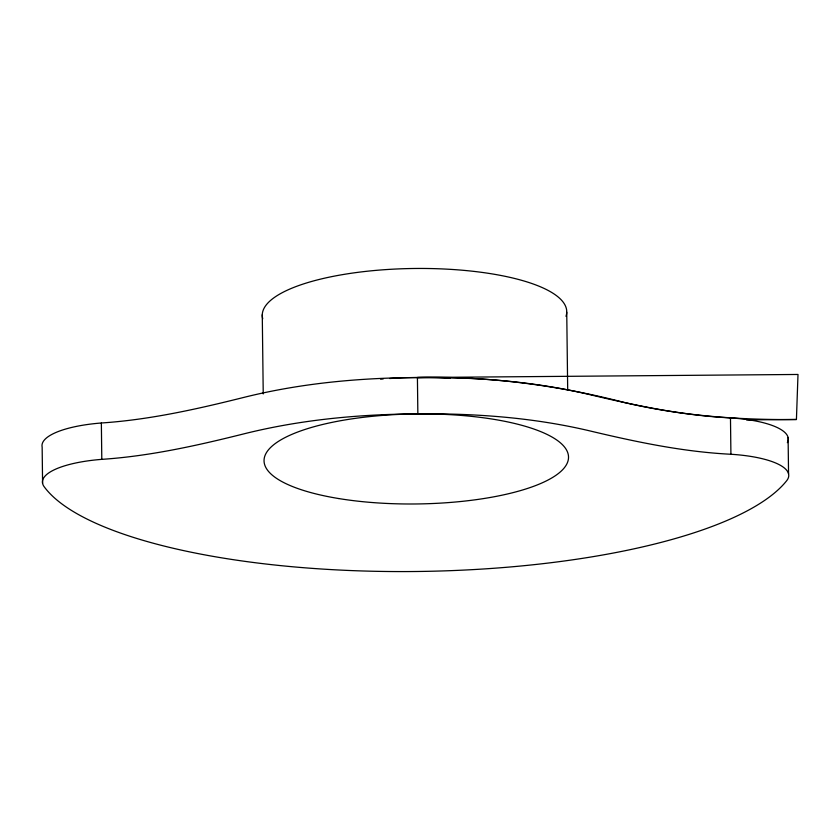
<?xml version="1.0" encoding="UTF-8"?>
<svg xmlns="http://www.w3.org/2000/svg" width="840" height="840" viewBox="0 0 840 840"><rect width="100%" height="100%" fill="white"/><g stroke="black" fill="none" stroke-linecap="round" stroke-linejoin="round"><path stroke-width="1.26" d="M746.55 419.906L796.425 419.496L798 374.462L417.417 377.538C359.583 377.832 301.592 383.166 245.353 397.026C198.009 408.891 150.192 419.738 101.357 422.993A76.125 22.512 -0.7 0 0 42.147 447.027L42.588 483.389M101.798 459.354C150.633 456.089 198.45 445.242 245.795 433.388C302.032 419.528 360.024 414.183 417.858 413.899C475.167 413.269 532.749 417.522 588.651 430.616C635.45 441.788 682.731 451.836 730.916 454.262A76.125 22.512 -0.7 0 1 786.712 480.669A380.635 112.56 -0.7 0 1 412.346 571.536A380.635 112.56 -0.7 0 1 44.132 486.675A76.125 22.512 -0.7 0 1 101.798 459.354L101.357 422.993M417.858 413.899L417.417 377.538C474.726 376.908 532.308 381.171 588.21 394.254C635.009 405.426 682.29 415.475 730.475 417.9A76.125 22.512 -0.7 0 1 787.343 442.68M417.417 377.538C487.337 375.963 557.077 385.004 624.708 402.57C680.904 415.79 738.801 420.105 796.425 419.496M788.099 437.493L788.55 473.844M730.475 417.9L730.916 454.262M566.738 312.27L567.693 390.18M262.269 314.738L263.235 393.939M380.604 379.166A152.25 45.024 -0.7 0 1 383.187 378.966M389.687 378.514A152.25 45.024 -0.7 0 1 450.272 378.336M262.741 318.78A152.25 45.024 -0.7 0 1 416.084 268.464A152.25 45.024 -0.7 0 1 565.981 316.323M338.804 498.561A152.25 45.024 -0.7 0 0 568.512 457.706A152.25 45.024 -0.7 0 0 341.534 420.546A152.25 45.024 -0.7 0 0 338.804 498.561"/></g></svg>
